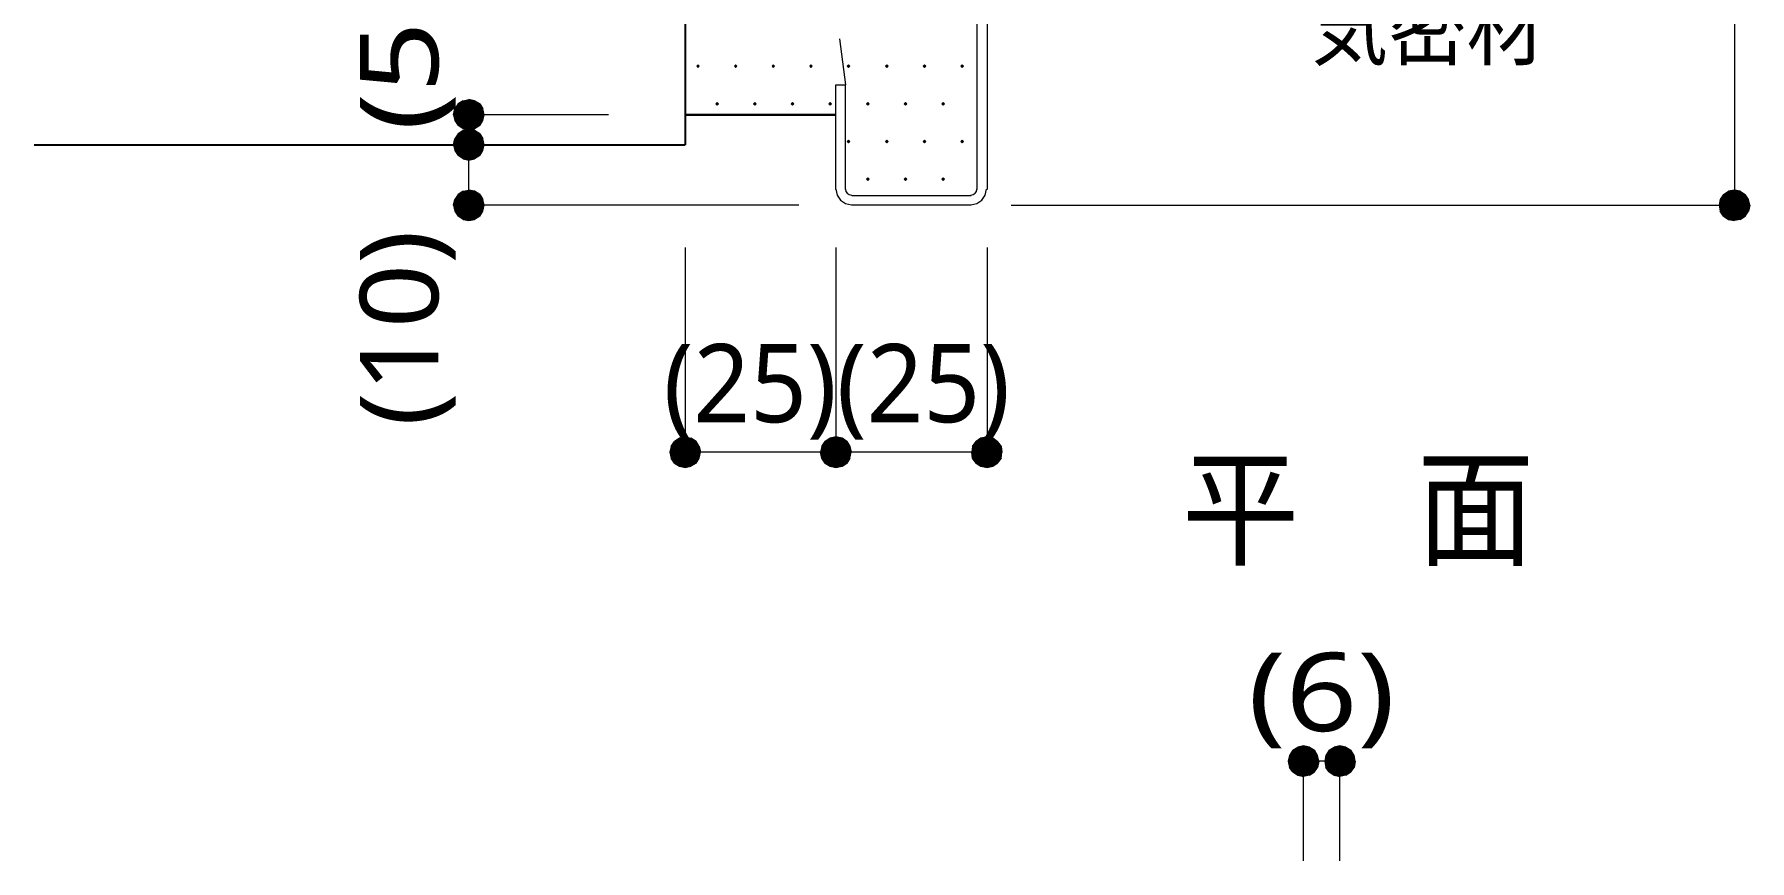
# Model space of a CAD drawing. Header units: millimetres. Extents: x 0 to 420, y 0 to 297.
# Drawn here: x 41.9 to 98.8, y 73.6 to 101 of the extents above; entities that cross this region are included whole.
import ezdxf
from ezdxf.enums import TextEntityAlignment as Align

# ---------------------------------------------------------------- set-up
doc = ezdxf.new("R2010")
doc.units = ezdxf.units.MM
doc.styles.add('kst32b', font='NotoSansJP-Variable.ttf')

msp = doc.modelspace()

# ---------------------------------------------------------------- hatches: boundary and pattern name
for points in [[(63.923, 100.034), (63.902, 100.012), (63.881, 99.991), (63.902, 99.97), (63.923, 99.949), (63.945, 99.97), (63.966, 99.991), (63.945, 100.012), (63.923, 100.034)], [(65.172, 100.034), (65.151, 100.012), (65.13, 99.991), (65.151, 99.97), (65.172, 99.949), (65.193, 99.97), (65.215, 99.991), (65.193, 100.012), (65.172, 100.034)], [(66.421, 100.034), (66.4, 100.012), (66.379, 99.991), (66.4, 99.97), (66.421, 99.949), (66.442, 99.97), (66.463, 99.991), (66.442, 100.012), (66.421, 100.034)], [(67.67, 100.034), (67.649, 100.012), (67.628, 99.991), (67.649, 99.97), (67.67, 99.949), (67.691, 99.97), (67.712, 99.991), (67.691, 100.012), (67.67, 100.034)], [(68.919, 100.034), (68.898, 100.012), (68.876, 99.991), (68.898, 99.97), (68.919, 99.949), (68.94, 99.97), (68.961, 99.991), (68.94, 100.012), (68.919, 100.034)], [(70.189, 100.034), (70.168, 100.012), (70.146, 99.991), (70.168, 99.97), (70.189, 99.949), (70.21, 99.97), (70.231, 99.991), (70.21, 100.012), (70.189, 100.034)], [(71.438, 100.034), (71.416, 100.012), (71.395, 99.991), (71.416, 99.97), (71.438, 99.949), (71.459, 99.97), (71.48, 99.991), (71.459, 100.012), (71.438, 100.034)], [(72.686, 100.034), (72.665, 100.012), (72.644, 99.991), (72.665, 99.97), (72.686, 99.949), (72.708, 99.97), (72.729, 99.991), (72.708, 100.012), (72.686, 100.034)], [(64.558, 98.785), (64.537, 98.764), (64.516, 98.743), (64.537, 98.721), (64.558, 98.7), (64.579, 98.721), (64.601, 98.743), (64.579, 98.764), (64.558, 98.785)], [(65.807, 98.785), (65.786, 98.764), (65.765, 98.743), (65.786, 98.721), (65.807, 98.7), (65.828, 98.721), (65.85, 98.743), (65.828, 98.764), (65.807, 98.785)], [(67.056, 98.785), (67.035, 98.764), (67.014, 98.743), (67.035, 98.721), (67.056, 98.7), (67.077, 98.721), (67.098, 98.743), (67.077, 98.764), (67.056, 98.785)], [(68.305, 98.785), (68.284, 98.764), (68.262, 98.743), (68.284, 98.721), (68.305, 98.7), (68.326, 98.721), (68.347, 98.743), (68.326, 98.764), (68.305, 98.785)], [(69.554, 98.785), (69.533, 98.764), (69.511, 98.743), (69.533, 98.721), (69.554, 98.7), (69.575, 98.721), (69.596, 98.743), (69.575, 98.764), (69.554, 98.785)], [(70.803, 98.785), (70.781, 98.764), (70.76, 98.743), (70.781, 98.721), (70.803, 98.7), (70.824, 98.721), (70.845, 98.743), (70.824, 98.764), (70.803, 98.785)], [(72.051, 98.785), (72.03, 98.764), (72.009, 98.743), (72.03, 98.721), (72.051, 98.7), (72.073, 98.721), (72.094, 98.743), (72.073, 98.764), (72.051, 98.785)], [(56.79, 98.192), (56.832, 98.383), (56.325, 98.383), (56.79, 98.192)], [(56.79, 97.197), (56.832, 97.388), (56.325, 97.388), (56.79, 97.197)], [(68.919, 97.536), (68.898, 97.515), (68.876, 97.494), (68.898, 97.472), (68.919, 97.451), (68.94, 97.472), (68.961, 97.494), (68.94, 97.515), (68.919, 97.536)], [(70.189, 97.536), (70.168, 97.515), (70.146, 97.494), (70.168, 97.472), (70.189, 97.451), (70.21, 97.472), (70.231, 97.494), (70.21, 97.515), (70.189, 97.536)], [(71.438, 97.536), (71.416, 97.515), (71.395, 97.494), (71.416, 97.472), (71.438, 97.451), (71.459, 97.472), (71.48, 97.494), (71.459, 97.515), (71.438, 97.536)], [(72.686, 97.536), (72.665, 97.515), (72.644, 97.494), (72.665, 97.472), (72.686, 97.451), (72.708, 97.472), (72.729, 97.494), (72.708, 97.515), (72.686, 97.536)], [(69.554, 96.287), (69.533, 96.266), (69.511, 96.245), (69.533, 96.224), (69.554, 96.202), (69.575, 96.224), (69.596, 96.245), (69.575, 96.266), (69.554, 96.287)], [(70.803, 96.287), (70.781, 96.266), (70.76, 96.245), (70.781, 96.224), (70.803, 96.202), (70.824, 96.224), (70.845, 96.245), (70.824, 96.266), (70.803, 96.287)], [(72.051, 96.287), (72.03, 96.266), (72.009, 96.245), (72.03, 96.224), (72.051, 96.202), (72.073, 96.224), (72.094, 96.245), (72.073, 96.266), (72.051, 96.287)], [(56.79, 95.187), (56.832, 95.377), (56.325, 95.377), (56.79, 95.187)], [(97.832, 95.568), (97.79, 95.377), (98.298, 95.377), (97.832, 95.568)], [(68.707, 87.651), (68.495, 87.694), (68.495, 87.186), (68.707, 87.651)], [(73.702, 87.651), (73.512, 87.694), (73.512, 87.186), (73.702, 87.651)], [(63.31, 86.72), (63.5, 86.678), (63.5, 87.186), (63.31, 86.72)], [(68.305, 86.72), (68.495, 86.678), (68.495, 87.186), (68.305, 86.72)], [(73.3, 86.72), (73.512, 86.678), (73.512, 87.186), (73.3, 86.72)], [(83.545, 77.131), (83.503, 76.941), (84.011, 76.941), (83.545, 77.131)], [(84.751, 77.131), (84.709, 76.941), (85.217, 76.941), (84.751, 77.131)]]:
    msp.add_hatch(color=7).paths.add_polyline_path(points)
h = msp.add_hatch(color=7)
h.paths.add_polyline_path([(55.965, 98.743), (55.859, 98.573), (56.325, 98.383), (55.965, 98.743)])
h.paths.add_polyline_path([(55.859, 98.573), (56.325, 98.383), (55.816, 98.383), (55.859, 98.573)])
h.paths.add_polyline_path([(56.325, 98.383), (55.816, 98.383), (55.859, 98.192), (56.325, 98.383)])
h = msp.add_hatch(color=7)
h.paths.add_polyline_path([(56.515, 98.848), (56.325, 98.891), (56.325, 98.383), (56.515, 98.848)])
h.paths.add_polyline_path([(56.325, 98.891), (56.325, 98.383), (56.134, 98.848), (56.325, 98.891)])
h.paths.add_polyline_path([(56.325, 98.383), (56.134, 98.848), (55.965, 98.743), (56.325, 98.383)])
h = msp.add_hatch(color=7)
h.paths.add_polyline_path([(56.832, 98.383), (56.79, 98.573), (56.325, 98.383), (56.832, 98.383)])
h.paths.add_polyline_path([(56.79, 98.573), (56.325, 98.383), (56.684, 98.743), (56.79, 98.573)])
h.paths.add_polyline_path([(56.325, 98.383), (56.684, 98.743), (56.515, 98.848), (56.325, 98.383)])
h = msp.add_hatch(color=7)
h.paths.add_polyline_path([(55.859, 98.192), (55.965, 98.023), (56.325, 98.383), (55.859, 98.192)])
h.paths.add_polyline_path([(55.965, 98.023), (56.325, 98.383), (56.134, 97.917), (55.965, 98.023)])
h.paths.add_polyline_path([(56.325, 98.383), (56.134, 97.917), (56.325, 97.875), (56.325, 98.383)])
h = msp.add_hatch(color=7)
h.paths.add_polyline_path([(56.515, 97.854), (56.325, 97.896), (56.325, 97.388), (56.515, 97.854)])
h.paths.add_polyline_path([(56.325, 97.896), (56.325, 97.388), (56.134, 97.854), (56.325, 97.896)])
h.paths.add_polyline_path([(56.325, 97.388), (56.134, 97.854), (55.965, 97.748), (56.325, 97.388)])
h = msp.add_hatch(color=7)
h.paths.add_polyline_path([(56.325, 97.875), (56.515, 97.917), (56.325, 98.383), (56.325, 97.875)])
h.paths.add_polyline_path([(56.515, 97.917), (56.325, 98.383), (56.684, 98.023), (56.515, 97.917)])
h.paths.add_polyline_path([(56.325, 98.383), (56.684, 98.023), (56.79, 98.192), (56.325, 98.383)])
h = msp.add_hatch(color=7)
h.paths.add_polyline_path([(55.965, 97.748), (55.859, 97.578), (56.325, 97.388), (55.965, 97.748)])
h.paths.add_polyline_path([(55.859, 97.578), (56.325, 97.388), (55.816, 97.388), (55.859, 97.578)])
h.paths.add_polyline_path([(56.325, 97.388), (55.816, 97.388), (55.859, 97.197), (56.325, 97.388)])
h = msp.add_hatch(color=7)
h.paths.add_polyline_path([(55.859, 97.197), (55.965, 97.028), (56.325, 97.388), (55.859, 97.197)])
h.paths.add_polyline_path([(55.965, 97.028), (56.325, 97.388), (56.134, 96.922), (55.965, 97.028)])
h.paths.add_polyline_path([(56.325, 97.388), (56.134, 96.922), (56.325, 96.88), (56.325, 97.388)])
h = msp.add_hatch(color=7)
h.paths.add_polyline_path([(56.832, 97.388), (56.79, 97.578), (56.325, 97.388), (56.832, 97.388)])
h.paths.add_polyline_path([(56.79, 97.578), (56.325, 97.388), (56.684, 97.748), (56.79, 97.578)])
h.paths.add_polyline_path([(56.325, 97.388), (56.684, 97.748), (56.515, 97.854), (56.325, 97.388)])
h = msp.add_hatch(color=7)
h.paths.add_polyline_path([(56.325, 96.88), (56.515, 96.922), (56.325, 97.388), (56.325, 96.88)])
h.paths.add_polyline_path([(56.515, 96.922), (56.325, 97.388), (56.684, 97.028), (56.515, 96.922)])
h.paths.add_polyline_path([(56.325, 97.388), (56.684, 97.028), (56.79, 97.197), (56.325, 97.388)])
h = msp.add_hatch(color=7)
h.paths.add_polyline_path([(55.965, 95.737), (55.859, 95.568), (56.325, 95.377), (55.965, 95.737)])
h.paths.add_polyline_path([(55.859, 95.568), (56.325, 95.377), (55.816, 95.377), (55.859, 95.568)])
h.paths.add_polyline_path([(56.325, 95.377), (55.816, 95.377), (55.859, 95.187), (56.325, 95.377)])
h = msp.add_hatch(color=7)
h.paths.add_polyline_path([(56.515, 95.843), (56.325, 95.885), (56.325, 95.377), (56.515, 95.843)])
h.paths.add_polyline_path([(56.325, 95.885), (56.325, 95.377), (56.134, 95.843), (56.325, 95.885)])
h.paths.add_polyline_path([(56.325, 95.377), (56.134, 95.843), (55.965, 95.737), (56.325, 95.377)])
h = msp.add_hatch(color=7)
h.paths.add_polyline_path([(56.832, 95.377), (56.79, 95.568), (56.325, 95.377), (56.832, 95.377)])
h.paths.add_polyline_path([(56.79, 95.568), (56.325, 95.377), (56.684, 95.737), (56.79, 95.568)])
h.paths.add_polyline_path([(56.325, 95.377), (56.684, 95.737), (56.515, 95.843), (56.325, 95.377)])
h = msp.add_hatch(color=7)
h.paths.add_polyline_path([(98.298, 95.885), (98.108, 95.843), (98.298, 95.377), (98.298, 95.885)])
h.paths.add_polyline_path([(98.108, 95.843), (98.298, 95.377), (97.938, 95.737), (98.108, 95.843)])
h.paths.add_polyline_path([(98.298, 95.377), (97.938, 95.737), (97.832, 95.568), (98.298, 95.377)])
h = msp.add_hatch(color=7)
h.paths.add_polyline_path([(98.764, 95.568), (98.658, 95.737), (98.298, 95.377), (98.764, 95.568)])
h.paths.add_polyline_path([(98.658, 95.737), (98.298, 95.377), (98.488, 95.843), (98.658, 95.737)])
h.paths.add_polyline_path([(98.298, 95.377), (98.488, 95.843), (98.298, 95.885), (98.298, 95.377)])
h = msp.add_hatch(color=7)
h.paths.add_polyline_path([(55.859, 95.187), (55.965, 95.017), (56.325, 95.377), (55.859, 95.187)])
h.paths.add_polyline_path([(55.965, 95.017), (56.325, 95.377), (56.134, 94.911), (55.965, 95.017)])
h.paths.add_polyline_path([(56.325, 95.377), (56.134, 94.911), (56.325, 94.869), (56.325, 95.377)])
h = msp.add_hatch(color=7)
h.paths.add_polyline_path([(56.325, 94.869), (56.515, 94.911), (56.325, 95.377), (56.325, 94.869)])
h.paths.add_polyline_path([(56.515, 94.911), (56.325, 95.377), (56.684, 95.017), (56.515, 94.911)])
h.paths.add_polyline_path([(56.325, 95.377), (56.684, 95.017), (56.79, 95.187), (56.325, 95.377)])
h = msp.add_hatch(color=7)
h.paths.add_polyline_path([(97.79, 95.377), (97.832, 95.187), (98.298, 95.377), (97.79, 95.377)])
h.paths.add_polyline_path([(97.832, 95.187), (98.298, 95.377), (97.938, 95.017), (97.832, 95.187)])
h.paths.add_polyline_path([(98.298, 95.377), (97.938, 95.017), (98.108, 94.911), (98.298, 95.377)])
h = msp.add_hatch(color=7)
h.paths.add_polyline_path([(98.108, 94.911), (98.298, 94.869), (98.298, 95.377), (98.108, 94.911)])
h.paths.add_polyline_path([(98.298, 94.869), (98.298, 95.377), (98.488, 94.911), (98.298, 94.869)])
h.paths.add_polyline_path([(98.298, 95.377), (98.488, 94.911), (98.658, 95.017), (98.298, 95.377)])
h = msp.add_hatch(color=7)
h.paths.add_polyline_path([(98.658, 95.017), (98.764, 95.187), (98.298, 95.377), (98.658, 95.017)])
h.paths.add_polyline_path([(98.764, 95.187), (98.298, 95.377), (98.806, 95.377), (98.764, 95.187)])
h.paths.add_polyline_path([(98.298, 95.377), (98.806, 95.377), (98.764, 95.568), (98.298, 95.377)])
h = msp.add_hatch(color=7)
h.paths.add_polyline_path([(63.31, 87.651), (63.14, 87.545), (63.5, 87.186), (63.31, 87.651)])
h.paths.add_polyline_path([(63.14, 87.545), (63.5, 87.186), (63.034, 87.376), (63.14, 87.545)])
h.paths.add_polyline_path([(63.5, 87.186), (63.034, 87.376), (62.992, 87.186), (63.5, 87.186)])
h = msp.add_hatch(color=7)
h.paths.add_polyline_path([(63.86, 87.545), (63.691, 87.651), (63.5, 87.186), (63.86, 87.545)])
h.paths.add_polyline_path([(63.691, 87.651), (63.5, 87.186), (63.5, 87.694), (63.691, 87.651)])
h.paths.add_polyline_path([(63.5, 87.186), (63.5, 87.694), (63.31, 87.651), (63.5, 87.186)])
h = msp.add_hatch(color=7)
h.paths.add_polyline_path([(68.305, 87.651), (68.136, 87.545), (68.495, 87.186), (68.305, 87.651)])
h.paths.add_polyline_path([(68.136, 87.545), (68.495, 87.186), (68.03, 87.376), (68.136, 87.545)])
h.paths.add_polyline_path([(68.495, 87.186), (68.03, 87.376), (67.987, 87.186), (68.495, 87.186)])
h = msp.add_hatch(color=7)
h.paths.add_polyline_path([(68.495, 87.694), (68.305, 87.651), (68.495, 87.186), (68.495, 87.694)])
h.paths.add_polyline_path([(68.305, 87.651), (68.495, 87.186), (68.136, 87.545), (68.305, 87.651)])
h.paths.add_polyline_path([(68.495, 87.186), (68.136, 87.545), (68.03, 87.376), (68.495, 87.186)])
h = msp.add_hatch(color=7)
h.paths.add_polyline_path([(68.855, 87.545), (68.707, 87.651), (68.495, 87.186), (68.855, 87.545)])
h.paths.add_polyline_path([(68.707, 87.651), (68.495, 87.186), (68.495, 87.694), (68.707, 87.651)])
h.paths.add_polyline_path([(68.495, 87.186), (68.495, 87.694), (68.305, 87.651), (68.495, 87.186)])
h = msp.add_hatch(color=7)
h.paths.add_polyline_path([(69.003, 87.186), (68.961, 87.376), (68.495, 87.186), (69.003, 87.186)])
h.paths.add_polyline_path([(68.961, 87.376), (68.495, 87.186), (68.855, 87.545), (68.961, 87.376)])
h.paths.add_polyline_path([(68.495, 87.186), (68.855, 87.545), (68.707, 87.651), (68.495, 87.186)])
h = msp.add_hatch(color=7)
h.paths.add_polyline_path([(73.3, 87.651), (73.152, 87.545), (73.512, 87.186), (73.3, 87.651)])
h.paths.add_polyline_path([(73.152, 87.545), (73.512, 87.186), (73.025, 87.376), (73.152, 87.545)])
h.paths.add_polyline_path([(73.512, 87.186), (73.025, 87.376), (73.004, 87.186), (73.512, 87.186)])
h = msp.add_hatch(color=7)
h.paths.add_polyline_path([(73.512, 87.694), (73.3, 87.651), (73.512, 87.186), (73.512, 87.694)])
h.paths.add_polyline_path([(73.3, 87.651), (73.512, 87.186), (73.152, 87.545), (73.3, 87.651)])
h.paths.add_polyline_path([(73.512, 87.186), (73.152, 87.545), (73.025, 87.376), (73.512, 87.186)])
h = msp.add_hatch(color=7)
h.paths.add_polyline_path([(73.851, 87.545), (73.702, 87.651), (73.512, 87.186), (73.851, 87.545)])
h.paths.add_polyline_path([(73.702, 87.651), (73.512, 87.186), (73.512, 87.694), (73.702, 87.651)])
h.paths.add_polyline_path([(73.512, 87.186), (73.512, 87.694), (73.3, 87.651), (73.512, 87.186)])
h = msp.add_hatch(color=7)
h.paths.add_polyline_path([(73.999, 87.186), (73.978, 87.376), (73.512, 87.186), (73.999, 87.186)])
h.paths.add_polyline_path([(73.978, 87.376), (73.512, 87.186), (73.851, 87.545), (73.978, 87.376)])
h.paths.add_polyline_path([(73.512, 87.186), (73.851, 87.545), (73.702, 87.651), (73.512, 87.186)])
h = msp.add_hatch(color=7)
h.paths.add_polyline_path([(62.992, 87.186), (63.034, 86.995), (63.5, 87.186), (62.992, 87.186)])
h.paths.add_polyline_path([(63.034, 86.995), (63.5, 87.186), (63.14, 86.826), (63.034, 86.995)])
h.paths.add_polyline_path([(63.5, 87.186), (63.14, 86.826), (63.31, 86.72), (63.5, 87.186)])
h = msp.add_hatch(color=7)
h.paths.add_polyline_path([(63.966, 86.995), (64.008, 87.186), (63.5, 87.186), (63.966, 86.995)])
h.paths.add_polyline_path([(64.008, 87.186), (63.5, 87.186), (63.966, 87.376), (64.008, 87.186)])
h.paths.add_polyline_path([(63.5, 87.186), (63.966, 87.376), (63.86, 87.545), (63.5, 87.186)])
h = msp.add_hatch(color=7)
h.paths.add_polyline_path([(63.5, 86.678), (63.691, 86.72), (63.5, 87.186), (63.5, 86.678)])
h.paths.add_polyline_path([(63.691, 86.72), (63.5, 87.186), (63.86, 86.826), (63.691, 86.72)])
h.paths.add_polyline_path([(63.5, 87.186), (63.86, 86.826), (63.966, 86.995), (63.5, 87.186)])
h = msp.add_hatch(color=7)
h.paths.add_polyline_path([(68.03, 87.376), (67.987, 87.186), (68.495, 87.186), (68.03, 87.376)])
h.paths.add_polyline_path([(67.987, 87.186), (68.495, 87.186), (68.03, 86.995), (67.987, 87.186)])
h.paths.add_polyline_path([(68.495, 87.186), (68.03, 86.995), (68.136, 86.826), (68.495, 87.186)])
h = msp.add_hatch(color=7)
h.paths.add_polyline_path([(67.987, 87.186), (68.03, 86.995), (68.495, 87.186), (67.987, 87.186)])
h.paths.add_polyline_path([(68.03, 86.995), (68.495, 87.186), (68.136, 86.826), (68.03, 86.995)])
h.paths.add_polyline_path([(68.495, 87.186), (68.136, 86.826), (68.305, 86.72), (68.495, 87.186)])
h = msp.add_hatch(color=7)
h.paths.add_polyline_path([(68.136, 86.826), (68.305, 86.72), (68.495, 87.186), (68.136, 86.826)])
h.paths.add_polyline_path([(68.305, 86.72), (68.495, 87.186), (68.495, 86.678), (68.305, 86.72)])
h.paths.add_polyline_path([(68.495, 87.186), (68.495, 86.678), (68.707, 86.72), (68.495, 87.186)])
h = msp.add_hatch(color=7)
h.paths.add_polyline_path([(68.961, 86.995), (69.003, 87.186), (68.495, 87.186), (68.961, 86.995)])
h.paths.add_polyline_path([(69.003, 87.186), (68.495, 87.186), (68.961, 87.376), (69.003, 87.186)])
h.paths.add_polyline_path([(68.495, 87.186), (68.961, 87.376), (68.855, 87.545), (68.495, 87.186)])
h = msp.add_hatch(color=7)
h.paths.add_polyline_path([(68.495, 86.678), (68.707, 86.72), (68.495, 87.186), (68.495, 86.678)])
h.paths.add_polyline_path([(68.707, 86.72), (68.495, 87.186), (68.855, 86.826), (68.707, 86.72)])
h.paths.add_polyline_path([(68.495, 87.186), (68.855, 86.826), (68.961, 86.995), (68.495, 87.186)])
h = msp.add_hatch(color=7)
h.paths.add_polyline_path([(68.707, 86.72), (68.855, 86.826), (68.495, 87.186), (68.707, 86.72)])
h.paths.add_polyline_path([(68.855, 86.826), (68.495, 87.186), (68.961, 86.995), (68.855, 86.826)])
h.paths.add_polyline_path([(68.495, 87.186), (68.961, 86.995), (69.003, 87.186), (68.495, 87.186)])
h = msp.add_hatch(color=7)
h.paths.add_polyline_path([(73.025, 87.376), (73.004, 87.186), (73.512, 87.186), (73.025, 87.376)])
h.paths.add_polyline_path([(73.004, 87.186), (73.512, 87.186), (73.025, 86.995), (73.004, 87.186)])
h.paths.add_polyline_path([(73.512, 87.186), (73.025, 86.995), (73.152, 86.826), (73.512, 87.186)])
h = msp.add_hatch(color=7)
h.paths.add_polyline_path([(73.004, 87.186), (73.025, 86.995), (73.512, 87.186), (73.004, 87.186)])
h.paths.add_polyline_path([(73.025, 86.995), (73.512, 87.186), (73.152, 86.826), (73.025, 86.995)])
h.paths.add_polyline_path([(73.512, 87.186), (73.152, 86.826), (73.3, 86.72), (73.512, 87.186)])
h = msp.add_hatch(color=7)
h.paths.add_polyline_path([(73.152, 86.826), (73.3, 86.72), (73.512, 87.186), (73.152, 86.826)])
h.paths.add_polyline_path([(73.3, 86.72), (73.512, 87.186), (73.512, 86.678), (73.3, 86.72)])
h.paths.add_polyline_path([(73.512, 87.186), (73.512, 86.678), (73.702, 86.72), (73.512, 87.186)])
h = msp.add_hatch(color=7)
h.paths.add_polyline_path([(73.978, 86.995), (73.999, 87.186), (73.512, 87.186), (73.978, 86.995)])
h.paths.add_polyline_path([(73.999, 87.186), (73.512, 87.186), (73.978, 87.376), (73.999, 87.186)])
h.paths.add_polyline_path([(73.512, 87.186), (73.978, 87.376), (73.851, 87.545), (73.512, 87.186)])
h = msp.add_hatch(color=7)
h.paths.add_polyline_path([(73.702, 86.72), (73.851, 86.826), (73.512, 87.186), (73.702, 86.72)])
h.paths.add_polyline_path([(73.851, 86.826), (73.512, 87.186), (73.978, 86.995), (73.851, 86.826)])
h.paths.add_polyline_path([(73.512, 87.186), (73.978, 86.995), (73.999, 87.186), (73.512, 87.186)])
h = msp.add_hatch(color=7)
h.paths.add_polyline_path([(73.512, 86.678), (73.702, 86.72), (73.512, 87.186), (73.512, 86.678)])
h.paths.add_polyline_path([(73.702, 86.72), (73.512, 87.186), (73.851, 86.826), (73.702, 86.72)])
h.paths.add_polyline_path([(73.512, 87.186), (73.851, 86.826), (73.978, 86.995), (73.512, 87.186)])
h = msp.add_hatch(color=7)
h.paths.add_polyline_path([(84.011, 77.449), (83.82, 77.406), (84.011, 76.941), (84.011, 77.449)])
h.paths.add_polyline_path([(83.82, 77.406), (84.011, 76.941), (83.651, 77.301), (83.82, 77.406)])
h.paths.add_polyline_path([(84.011, 76.941), (83.651, 77.301), (83.545, 77.131), (84.011, 76.941)])
h = msp.add_hatch(color=7)
h.paths.add_polyline_path([(84.476, 77.131), (84.37, 77.301), (84.011, 76.941), (84.476, 77.131)])
h.paths.add_polyline_path([(84.37, 77.301), (84.011, 76.941), (84.201, 77.406), (84.37, 77.301)])
h.paths.add_polyline_path([(84.011, 76.941), (84.201, 77.406), (84.011, 77.449), (84.011, 76.941)])
h = msp.add_hatch(color=7)
h.paths.add_polyline_path([(85.217, 77.449), (85.027, 77.406), (85.217, 76.941), (85.217, 77.449)])
h.paths.add_polyline_path([(85.027, 77.406), (85.217, 76.941), (84.857, 77.301), (85.027, 77.406)])
h.paths.add_polyline_path([(85.217, 76.941), (84.857, 77.301), (84.751, 77.131), (85.217, 76.941)])
h = msp.add_hatch(color=7)
h.paths.add_polyline_path([(85.683, 77.131), (85.577, 77.301), (85.217, 76.941), (85.683, 77.131)])
h.paths.add_polyline_path([(85.577, 77.301), (85.217, 76.941), (85.408, 77.406), (85.577, 77.301)])
h.paths.add_polyline_path([(85.217, 76.941), (85.408, 77.406), (85.217, 77.449), (85.217, 76.941)])
h = msp.add_hatch(color=7)
h.paths.add_polyline_path([(83.503, 76.941), (83.545, 76.729), (84.011, 76.941), (83.503, 76.941)])
h.paths.add_polyline_path([(83.545, 76.729), (84.011, 76.941), (83.651, 76.581), (83.545, 76.729)])
h.paths.add_polyline_path([(84.011, 76.941), (83.651, 76.581), (83.82, 76.475), (84.011, 76.941)])
h = msp.add_hatch(color=7)
h.paths.add_polyline_path([(83.82, 76.475), (84.011, 76.433), (84.011, 76.941), (83.82, 76.475)])
h.paths.add_polyline_path([(84.011, 76.433), (84.011, 76.941), (84.201, 76.475), (84.011, 76.433)])
h.paths.add_polyline_path([(84.011, 76.941), (84.201, 76.475), (84.37, 76.581), (84.011, 76.941)])
h = msp.add_hatch(color=7)
h.paths.add_polyline_path([(84.37, 76.581), (84.476, 76.729), (84.011, 76.941), (84.37, 76.581)])
h.paths.add_polyline_path([(84.476, 76.729), (84.011, 76.941), (84.519, 76.941), (84.476, 76.729)])
h.paths.add_polyline_path([(84.011, 76.941), (84.519, 76.941), (84.476, 77.131), (84.011, 76.941)])
h = msp.add_hatch(color=7)
h.paths.add_polyline_path([(84.709, 76.941), (84.751, 76.729), (85.217, 76.941), (84.709, 76.941)])
h.paths.add_polyline_path([(84.751, 76.729), (85.217, 76.941), (84.857, 76.581), (84.751, 76.729)])
h.paths.add_polyline_path([(85.217, 76.941), (84.857, 76.581), (85.027, 76.475), (85.217, 76.941)])
h = msp.add_hatch(color=7)
h.paths.add_polyline_path([(85.027, 76.475), (85.217, 76.433), (85.217, 76.941), (85.027, 76.475)])
h.paths.add_polyline_path([(85.217, 76.433), (85.217, 76.941), (85.408, 76.475), (85.217, 76.433)])
h.paths.add_polyline_path([(85.217, 76.941), (85.408, 76.475), (85.577, 76.581), (85.217, 76.941)])
h = msp.add_hatch(color=7)
h.paths.add_polyline_path([(85.577, 76.581), (85.683, 76.729), (85.217, 76.941), (85.577, 76.581)])
h.paths.add_polyline_path([(85.683, 76.729), (85.217, 76.941), (85.725, 76.941), (85.683, 76.729)])
h.paths.add_polyline_path([(85.217, 76.941), (85.725, 76.941), (85.683, 77.131), (85.217, 76.941)])

# ---------------------------------------------------------------- linework, layer by layer
at = {"lineweight": 25}
for points in [[(63.5, 122.386), (63.5, 97.388)], [(41.91, 97.388), (63.5, 97.388)]]:
    msp.add_lwpolyline(points, dxfattribs=at)
at = {"lineweight": 13}
for points in [[(98.298, 119.38), (98.298, 95.377)], [(73.173, 103.78), (73.173, 95.906)], [(73.512, 103.78), (73.512, 95.906)], [(68.622, 100.902), (68.813, 99.377)], [(68.495, 95.906), (68.495, 99.377)], [(68.495, 99.377), (68.813, 99.377)], [(68.813, 95.906), (68.813, 99.377)], [(60.96, 98.383), (56.325, 98.383)], [(56.325, 95.377), (56.325, 97.388), (56.325, 98.383)], [(68.495, 95.917), (68.536, 95.715), (68.647, 95.55), (68.812, 95.439), (69.014, 95.398)], [(68.813, 95.917), (68.829, 95.838), (68.872, 95.775), (68.936, 95.731), (69.014, 95.716)], [(72.983, 95.695), (69.025, 95.695)], [(72.972, 95.398), (73.174, 95.439), (73.339, 95.55), (73.45, 95.715), (73.491, 95.917)], [(72.972, 95.716), (73.05, 95.731), (73.114, 95.775), (73.157, 95.838), (73.173, 95.917)], [(67.268, 95.377), (56.325, 95.377)], [(72.983, 95.377), (69.025, 95.377)], [(74.316, 95.377), (98.298, 95.377)], [(63.5, 93.98), (63.5, 87.186)], [(68.495, 93.98), (68.495, 87.186)], [(73.512, 93.98), (73.512, 87.186)], [(68.495, 87.186), (63.5, 87.186)], [(73.512, 87.186), (68.495, 87.186)], [(73.512, 87.164), (73.512, 87.143)], [(84.011, 73.639), (84.011, 76.941)], [(85.217, 76.941), (84.011, 76.941)], [(85.217, 73.639), (85.217, 76.941)]]:
    msp.add_lwpolyline(points, dxfattribs=at)
at = {"lineweight": 0}
for points in [[(63.923, 100.034), (63.902, 100.012), (63.881, 99.991), (63.902, 99.97), (63.923, 99.949), (63.945, 99.97), (63.966, 99.991), (63.945, 100.012)], [(65.172, 100.034), (65.151, 100.012), (65.13, 99.991), (65.151, 99.97), (65.172, 99.949), (65.193, 99.97), (65.215, 99.991), (65.193, 100.012)], [(66.421, 100.034), (66.4, 100.012), (66.379, 99.991), (66.4, 99.97), (66.421, 99.949), (66.442, 99.97), (66.463, 99.991), (66.442, 100.012)], [(67.67, 100.034), (67.649, 100.012), (67.628, 99.991), (67.649, 99.97), (67.67, 99.949), (67.691, 99.97), (67.712, 99.991), (67.691, 100.012)], [(68.919, 100.034), (68.898, 100.012), (68.876, 99.991), (68.898, 99.97), (68.919, 99.949), (68.94, 99.97), (68.961, 99.991), (68.94, 100.012)], [(70.189, 100.034), (70.168, 100.012), (70.146, 99.991), (70.168, 99.97), (70.189, 99.949), (70.21, 99.97), (70.231, 99.991), (70.21, 100.012)], [(71.438, 100.034), (71.416, 100.012), (71.395, 99.991), (71.416, 99.97), (71.438, 99.949), (71.459, 99.97), (71.48, 99.991), (71.459, 100.012)], [(72.686, 100.034), (72.665, 100.012), (72.644, 99.991), (72.665, 99.97), (72.686, 99.949), (72.708, 99.97), (72.729, 99.991), (72.708, 100.012)], [(55.859, 98.573), (56.325, 98.383), (55.816, 98.383)], [(55.965, 98.743), (55.859, 98.573), (56.325, 98.383)], [(56.325, 98.383), (56.134, 98.848), (55.965, 98.743)], [(56.325, 98.891), (56.325, 98.383), (56.134, 98.848)], [(56.515, 98.848), (56.325, 98.891), (56.325, 98.383)], [(56.325, 98.383), (56.684, 98.743), (56.515, 98.848)], [(56.79, 98.573), (56.325, 98.383), (56.684, 98.743)], [(56.832, 98.383), (56.79, 98.573), (56.325, 98.383)], [(64.558, 98.785), (64.537, 98.764), (64.516, 98.743), (64.537, 98.721), (64.558, 98.7), (64.579, 98.721), (64.601, 98.743), (64.579, 98.764)], [(65.807, 98.785), (65.786, 98.764), (65.765, 98.743), (65.786, 98.721), (65.807, 98.7), (65.828, 98.721), (65.85, 98.743), (65.828, 98.764)], [(67.056, 98.785), (67.035, 98.764), (67.014, 98.743), (67.035, 98.721), (67.056, 98.7), (67.077, 98.721), (67.098, 98.743), (67.077, 98.764)], [(68.305, 98.785), (68.284, 98.764), (68.262, 98.743), (68.284, 98.721), (68.305, 98.7), (68.326, 98.721), (68.347, 98.743), (68.326, 98.764)], [(69.554, 98.785), (69.533, 98.764), (69.511, 98.743), (69.533, 98.721), (69.554, 98.7), (69.575, 98.721), (69.596, 98.743), (69.575, 98.764)], [(70.803, 98.785), (70.781, 98.764), (70.76, 98.743), (70.781, 98.721), (70.803, 98.7), (70.824, 98.721), (70.845, 98.743), (70.824, 98.764)], [(72.051, 98.785), (72.03, 98.764), (72.009, 98.743), (72.03, 98.721), (72.051, 98.7), (72.073, 98.721), (72.094, 98.743), (72.073, 98.764)], [(56.325, 98.383), (55.816, 98.383), (55.859, 98.192)], [(55.859, 98.192), (55.965, 98.023), (56.325, 98.383)], [(55.965, 98.023), (56.325, 98.383), (56.134, 97.917)], [(56.325, 98.383), (56.134, 97.917), (56.325, 97.875)], [(56.325, 97.896), (56.325, 97.388), (56.134, 97.854)], [(56.325, 97.875), (56.515, 97.917), (56.325, 98.383)], [(56.515, 97.917), (56.325, 98.383), (56.684, 98.023)], [(56.325, 98.383), (56.684, 98.023), (56.79, 98.192)], [(56.79, 98.192), (56.832, 98.383), (56.325, 98.383)], [(56.515, 97.854), (56.325, 97.896), (56.325, 97.388)], [(55.859, 97.578), (56.325, 97.388), (55.816, 97.388)], [(56.325, 97.388), (55.816, 97.388), (55.859, 97.197)], [(55.965, 97.748), (55.859, 97.578), (56.325, 97.388)], [(55.859, 97.197), (55.965, 97.028), (56.325, 97.388)], [(56.325, 97.388), (56.134, 97.854), (55.965, 97.748)], [(55.965, 97.028), (56.325, 97.388), (56.134, 96.922)], [(56.325, 97.388), (56.134, 96.922), (56.325, 96.88)], [(56.325, 97.388), (56.684, 97.748), (56.515, 97.854)], [(56.79, 97.578), (56.325, 97.388), (56.684, 97.748)], [(56.832, 97.388), (56.79, 97.578), (56.325, 97.388)], [(56.325, 96.88), (56.515, 96.922), (56.325, 97.388)], [(56.515, 96.922), (56.325, 97.388), (56.684, 97.028)], [(56.325, 97.388), (56.684, 97.028), (56.79, 97.197)], [(56.79, 97.197), (56.832, 97.388), (56.325, 97.388)], [(68.919, 97.536), (68.898, 97.515), (68.876, 97.494), (68.898, 97.472), (68.919, 97.451), (68.94, 97.472), (68.961, 97.494), (68.94, 97.515)], [(70.189, 97.536), (70.168, 97.515), (70.146, 97.494), (70.168, 97.472), (70.189, 97.451), (70.21, 97.472), (70.231, 97.494), (70.21, 97.515)], [(71.438, 97.536), (71.416, 97.515), (71.395, 97.494), (71.416, 97.472), (71.438, 97.451), (71.459, 97.472), (71.48, 97.494), (71.459, 97.515)], [(72.686, 97.536), (72.665, 97.515), (72.644, 97.494), (72.665, 97.472), (72.686, 97.451), (72.708, 97.472), (72.729, 97.494), (72.708, 97.515)], [(69.554, 96.287), (69.533, 96.266), (69.511, 96.245), (69.533, 96.224), (69.554, 96.202), (69.575, 96.224), (69.596, 96.245), (69.575, 96.266)], [(70.803, 96.287), (70.781, 96.266), (70.76, 96.245), (70.781, 96.224), (70.803, 96.202), (70.824, 96.224), (70.845, 96.245), (70.824, 96.266)], [(72.051, 96.287), (72.03, 96.266), (72.009, 96.245), (72.03, 96.224), (72.051, 96.202), (72.073, 96.224), (72.094, 96.245), (72.073, 96.266)], [(55.965, 95.737), (55.859, 95.568), (56.325, 95.377)], [(56.325, 95.377), (56.134, 95.843), (55.965, 95.737)], [(56.325, 95.885), (56.325, 95.377), (56.134, 95.843)], [(56.515, 95.843), (56.325, 95.885), (56.325, 95.377)], [(56.325, 95.377), (56.684, 95.737), (56.515, 95.843)], [(56.79, 95.568), (56.325, 95.377), (56.684, 95.737)], [(98.298, 95.377), (97.938, 95.737), (97.832, 95.568)], [(98.108, 95.843), (98.298, 95.377), (97.938, 95.737)], [(98.298, 95.885), (98.108, 95.843), (98.298, 95.377)], [(98.298, 95.377), (98.488, 95.843), (98.298, 95.885)], [(98.658, 95.737), (98.298, 95.377), (98.488, 95.843)], [(98.764, 95.568), (98.658, 95.737), (98.298, 95.377)], [(55.859, 95.568), (56.325, 95.377), (55.816, 95.377)], [(56.325, 95.377), (55.816, 95.377), (55.859, 95.187)], [(55.859, 95.187), (55.965, 95.017), (56.325, 95.377)], [(55.965, 95.017), (56.325, 95.377), (56.134, 94.911)], [(56.325, 95.377), (56.134, 94.911), (56.325, 94.869)], [(56.832, 95.377), (56.79, 95.568), (56.325, 95.377)], [(56.325, 94.869), (56.515, 94.911), (56.325, 95.377)], [(56.515, 94.911), (56.325, 95.377), (56.684, 95.017)], [(56.325, 95.377), (56.684, 95.017), (56.79, 95.187)], [(56.79, 95.187), (56.832, 95.377), (56.325, 95.377)], [(97.832, 95.568), (97.79, 95.377), (98.298, 95.377)], [(97.79, 95.377), (97.832, 95.187), (98.298, 95.377)], [(97.832, 95.187), (98.298, 95.377), (97.938, 95.017)], [(98.298, 95.377), (97.938, 95.017), (98.108, 94.911)], [(98.108, 94.911), (98.298, 94.869), (98.298, 95.377)], [(98.298, 95.377), (98.806, 95.377), (98.764, 95.568)], [(98.298, 94.869), (98.298, 95.377), (98.488, 94.911)], [(98.298, 95.377), (98.488, 94.911), (98.658, 95.017)], [(98.658, 95.017), (98.764, 95.187), (98.298, 95.377)], [(98.764, 95.187), (98.298, 95.377), (98.806, 95.377)], [(63.31, 87.651), (63.14, 87.545), (63.5, 87.186)], [(63.5, 87.186), (63.5, 87.694), (63.31, 87.651)], [(63.691, 87.651), (63.5, 87.186), (63.5, 87.694)], [(63.86, 87.545), (63.691, 87.651), (63.5, 87.186)], [(68.305, 87.651), (68.136, 87.545), (68.495, 87.186)], [(68.305, 87.651), (68.495, 87.186), (68.136, 87.545)], [(68.495, 87.186), (68.495, 87.694), (68.305, 87.651)], [(68.495, 87.694), (68.305, 87.651), (68.495, 87.186)], [(68.707, 87.651), (68.495, 87.186), (68.495, 87.694)], [(68.707, 87.651), (68.495, 87.694), (68.495, 87.186)], [(68.855, 87.545), (68.707, 87.651), (68.495, 87.186)], [(68.495, 87.186), (68.855, 87.545), (68.707, 87.651)], [(73.3, 87.651), (73.512, 87.186), (73.152, 87.545)], [(73.3, 87.651), (73.152, 87.545), (73.512, 87.186)], [(73.512, 87.694), (73.3, 87.651), (73.512, 87.186)], [(73.512, 87.186), (73.512, 87.694), (73.3, 87.651)], [(73.702, 87.651), (73.512, 87.694), (73.512, 87.186)], [(73.702, 87.651), (73.512, 87.186), (73.512, 87.694)], [(73.512, 87.186), (73.851, 87.545), (73.702, 87.651)], [(73.851, 87.545), (73.702, 87.651), (73.512, 87.186)], [(63.5, 87.186), (63.034, 87.376), (62.992, 87.186)], [(62.992, 87.186), (63.034, 86.995), (63.5, 87.186)], [(63.14, 87.545), (63.5, 87.186), (63.034, 87.376)], [(63.034, 86.995), (63.5, 87.186), (63.14, 86.826)], [(63.5, 87.186), (63.14, 86.826), (63.31, 86.72)], [(63.31, 86.72), (63.5, 86.678), (63.5, 87.186)], [(63.5, 87.186), (63.966, 87.376), (63.86, 87.545)], [(64.008, 87.186), (63.5, 87.186), (63.966, 87.376)], [(63.5, 86.678), (63.691, 86.72), (63.5, 87.186)], [(63.691, 86.72), (63.5, 87.186), (63.86, 86.826)], [(63.5, 87.186), (63.86, 86.826), (63.966, 86.995)], [(63.966, 86.995), (64.008, 87.186), (63.5, 87.186)], [(68.495, 87.186), (68.03, 87.376), (67.987, 87.186)], [(68.03, 87.376), (67.987, 87.186), (68.495, 87.186)], [(67.987, 87.186), (68.03, 86.995), (68.495, 87.186)], [(67.987, 87.186), (68.495, 87.186), (68.03, 86.995)], [(68.136, 87.545), (68.495, 87.186), (68.03, 87.376)], [(68.495, 87.186), (68.136, 87.545), (68.03, 87.376)], [(68.03, 86.995), (68.495, 87.186), (68.136, 86.826)], [(68.495, 87.186), (68.03, 86.995), (68.136, 86.826)], [(68.495, 87.186), (68.136, 86.826), (68.305, 86.72)], [(68.136, 86.826), (68.305, 86.72), (68.495, 87.186)], [(68.305, 86.72), (68.495, 86.678), (68.495, 87.186)], [(68.305, 86.72), (68.495, 87.186), (68.495, 86.678)], [(68.495, 87.186), (68.961, 87.376), (68.855, 87.545)], [(68.961, 87.376), (68.495, 87.186), (68.855, 87.545)], [(69.003, 87.186), (68.495, 87.186), (68.961, 87.376)], [(69.003, 87.186), (68.961, 87.376), (68.495, 87.186)], [(68.495, 86.678), (68.707, 86.72), (68.495, 87.186)], [(68.707, 86.72), (68.495, 87.186), (68.855, 86.826)], [(68.495, 87.186), (68.855, 86.826), (68.961, 86.995)], [(68.961, 86.995), (69.003, 87.186), (68.495, 87.186)], [(68.495, 87.186), (68.495, 86.678), (68.707, 86.72)], [(68.707, 86.72), (68.855, 86.826), (68.495, 87.186)], [(68.855, 86.826), (68.495, 87.186), (68.961, 86.995)], [(68.495, 87.186), (68.961, 86.995), (69.003, 87.186)], [(73.025, 87.376), (73.004, 87.186), (73.512, 87.186)], [(73.512, 87.186), (73.025, 87.376), (73.004, 87.186)], [(73.004, 87.186), (73.512, 87.186), (73.025, 86.995)], [(73.004, 87.186), (73.025, 86.995), (73.512, 87.186)], [(73.512, 87.186), (73.152, 87.545), (73.025, 87.376)], [(73.152, 87.545), (73.512, 87.186), (73.025, 87.376)], [(73.512, 87.186), (73.025, 86.995), (73.152, 86.826)], [(73.025, 86.995), (73.512, 87.186), (73.152, 86.826)], [(73.152, 86.826), (73.3, 86.72), (73.512, 87.186)], [(73.512, 87.186), (73.152, 86.826), (73.3, 86.72)], [(73.3, 86.72), (73.512, 87.186), (73.512, 86.678)], [(73.3, 86.72), (73.512, 86.678), (73.512, 87.186)], [(73.978, 87.376), (73.512, 87.186), (73.851, 87.545)], [(73.512, 87.186), (73.978, 87.376), (73.851, 87.545)], [(73.999, 87.186), (73.978, 87.376), (73.512, 87.186)], [(73.999, 87.186), (73.512, 87.186), (73.978, 87.376)], [(73.512, 87.186), (73.512, 86.678), (73.702, 86.72)], [(73.702, 86.72), (73.851, 86.826), (73.512, 87.186)], [(73.851, 86.826), (73.512, 87.186), (73.978, 86.995)], [(73.512, 87.186), (73.978, 86.995), (73.999, 87.186)], [(73.512, 86.678), (73.702, 86.72), (73.512, 87.186)], [(73.702, 86.72), (73.512, 87.186), (73.851, 86.826)], [(73.512, 87.186), (73.851, 86.826), (73.978, 86.995)], [(73.978, 86.995), (73.999, 87.186), (73.512, 87.186)], [(83.82, 77.406), (84.011, 76.941), (83.651, 77.301)], [(84.011, 77.449), (83.82, 77.406), (84.011, 76.941)], [(84.011, 76.941), (84.201, 77.406), (84.011, 77.449)], [(84.37, 77.301), (84.011, 76.941), (84.201, 77.406)], [(85.027, 77.406), (85.217, 76.941), (84.857, 77.301)], [(85.217, 77.449), (85.027, 77.406), (85.217, 76.941)], [(85.217, 76.941), (85.408, 77.406), (85.217, 77.449)], [(85.577, 77.301), (85.217, 76.941), (85.408, 77.406)], [(83.545, 77.131), (83.503, 76.941), (84.011, 76.941)], [(83.503, 76.941), (83.545, 76.729), (84.011, 76.941)], [(84.011, 76.941), (83.651, 77.301), (83.545, 77.131)], [(83.545, 76.729), (84.011, 76.941), (83.651, 76.581)], [(84.011, 76.941), (83.651, 76.581), (83.82, 76.475)], [(83.82, 76.475), (84.011, 76.433), (84.011, 76.941)], [(84.476, 77.131), (84.37, 77.301), (84.011, 76.941)], [(84.011, 76.941), (84.519, 76.941), (84.476, 77.131)], [(84.011, 76.433), (84.011, 76.941), (84.201, 76.475)], [(84.011, 76.941), (84.201, 76.475), (84.37, 76.581)], [(84.37, 76.581), (84.476, 76.729), (84.011, 76.941)], [(84.476, 76.729), (84.011, 76.941), (84.519, 76.941)], [(84.751, 77.131), (84.709, 76.941), (85.217, 76.941)], [(84.709, 76.941), (84.751, 76.729), (85.217, 76.941)], [(85.217, 76.941), (84.857, 77.301), (84.751, 77.131)], [(84.751, 76.729), (85.217, 76.941), (84.857, 76.581)], [(85.217, 76.941), (84.857, 76.581), (85.027, 76.475)], [(85.027, 76.475), (85.217, 76.433), (85.217, 76.941)], [(85.683, 77.131), (85.577, 77.301), (85.217, 76.941)], [(85.217, 76.941), (85.725, 76.941), (85.683, 77.131)], [(85.217, 76.433), (85.217, 76.941), (85.408, 76.475)], [(85.217, 76.941), (85.408, 76.475), (85.577, 76.581)], [(85.577, 76.581), (85.683, 76.729), (85.217, 76.941)], [(85.683, 76.729), (85.217, 76.941), (85.725, 76.941)]]:
    msp.add_lwpolyline(points, close=True, dxfattribs=at)
at = {"lineweight": 30}
msp.add_lwpolyline([(63.5, 98.383), (68.495, 98.383)], dxfattribs=at)
at = {"lineweight": 13}
msp.add_lwpolyline([(68.495, 87.143), (68.495, 87.164)], close=True, dxfattribs=at)

# ---------------------------------------------------------------- texts
at = {"style": 'kst32b'}
for s, height, p, p2 in [('(5)', 2.5989, (55.309, 97.854), (55.309, 102.726)), ('気密材', 2.0791, (84.222, 100.245), (92.019, 100.245)), ('(10)', 2.5989, (55.309, 88.053), (55.309, 94.551)), ('(25)(25)', 2.5989, (62.78, 88.18), (74.273, 88.18)), ('平\u3000面', 3.1187, (79.968, 83.756), (91.663, 83.756)), ('(6)', 2.5989, (82.169, 77.936), (87.042, 77.936))]:
    msp.add_text(s, height=height, dxfattribs=at).set_placement(p, p2, align=Align.FIT)

doc.saveas('drawing.dxf')
